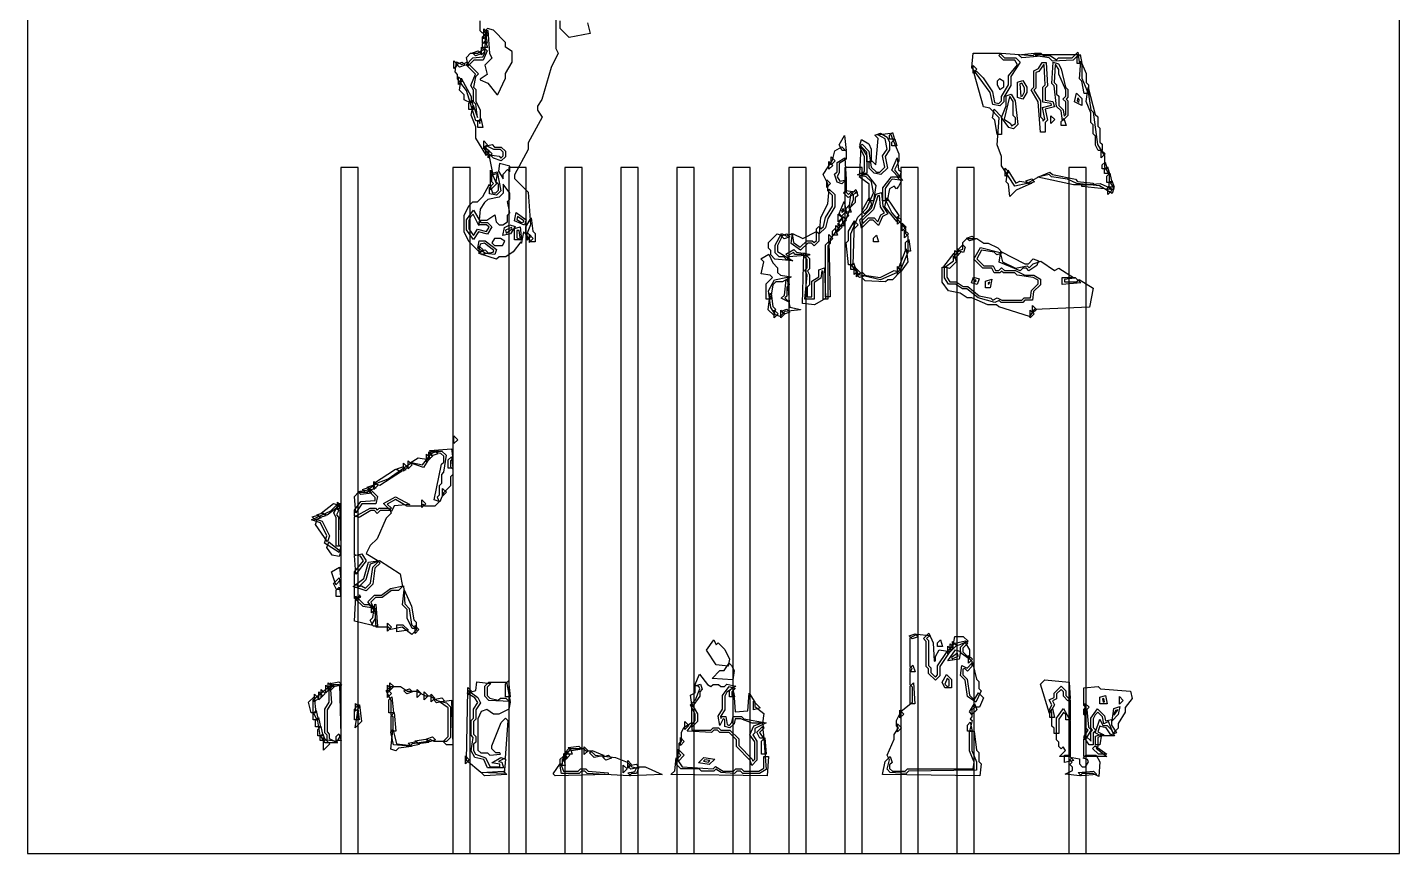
# Model space of a CAD drawing. Header units: millimetres. Extents: x 0 to 283, y 0 to 283.
# Drawn here: x 0 to 282.8, y 0 to 170.3 of the extents above; entities that cross this region are included whole.
import ezdxf

# ---------------------------------------------------------------- set-up
doc = ezdxf.new("R2010")
doc.units = ezdxf.units.MM
for name, color, linetype in [('CUT_OUTLINE', 5, 'Continuous'), ('CUT_SLOT', 1, 'Continuous'), ('ENG_D', 3, 'Continuous'), ('ENG_K', 2, 'Continuous'), ('ENG_L', 4, 'Continuous')]:
    doc.layers.add(name, color=color, linetype=linetype)

msp = doc.modelspace()

# ---------------------------------------------------------------- linework, layer by layer
at = {"layer": 'CUT_OUTLINE'}
msp.add_lwpolyline([(0, 0), (282.84, 0), (282.84, 282.84), (0, 282.84), (0, 0)], close=True, dxfattribs=at)
at = {"layer": 'CUT_SLOT'}
for points in [[(64.58, 0), (68.15, 0), (68.15, 141.42), (64.58, 141.42), (64.58, 0)], [(87.68, 0), (91.24, 0), (91.24, 141.42), (87.68, 141.42), (87.68, 0)], [(99.22, 0), (102.79, 0), (102.79, 141.42), (99.22, 141.42), (99.22, 0)], [(110.77, 0), (114.34, 0), (114.34, 141.42), (110.77, 141.42), (110.77, 0)], [(122.32, 0), (125.88, 0), (125.88, 141.42), (122.32, 141.42), (122.32, 0)], [(133.87, 0), (137.43, 0), (137.43, 141.42), (133.87, 141.42), (133.87, 0)], [(145.41, 0), (148.98, 0), (148.98, 141.42), (145.41, 141.42), (145.41, 0)], [(156.96, 0), (160.52, 0), (160.52, 141.42), (156.96, 141.42), (156.96, 0)], [(168.51, 0), (172.07, 0), (172.07, 141.42), (168.51, 141.42), (168.51, 0)], [(180.05, 0), (183.62, 0), (183.62, 141.42), (180.05, 141.42), (180.05, 0)], [(191.6, 0), (195.16, 0), (195.16, 141.42), (191.6, 141.42), (191.6, 0)], [(214.69, 0), (218.26, 0), (218.26, 141.42), (214.69, 141.42), (214.69, 0)]]:
    msp.add_lwpolyline(points, close=True, dxfattribs=at)
at = {"layer": 'ENG_D'}
for points in [[(93.81, 166.97), (94.38, 167.55), (94.84, 166.17), (93.81, 166.17), (93.81, 166.97)], [(94.85, 168.76), (94.05, 167.96), (94.05, 169.57), (94.85, 168.76)], [(92.8, 164.99), (94.31, 166), (94.8, 165.52), (93.96, 163.58), (92.02, 163.58), (90.84, 162.39), (90.49, 164.13), (91.35, 164.99), (92.8, 164.99)], [(200.82, 143.73), (199.87, 146.1), (200.34, 151.7), (198.35, 153.7), (197.1, 153.95), (195.13, 160.82), (195.63, 161.32), (196.99, 159.96), (198.92, 157.07), (199.37, 154.82), (200.27, 154.64), (200.82, 155.19), (200.82, 156.1), (202.23, 158.46), (202.23, 160.36), (204.07, 162.65), (203.51, 163.58), (201.19, 163.58), (200.25, 164.52), (200.73, 165), (207.33, 164.53), (207.79, 164.99), (208.93, 164.99), (209.4, 164.52), (210.79, 164.52), (212.1, 163.64), (212.51, 164.05), (215.33, 164.05), (216.54, 165.26), (216.83, 163.22), (217.32, 162.73), (217.32, 159.85), (218.72, 156.57), (219.19, 153.32), (219.66, 152.85), (220.61, 146.22), (222.03, 143.84), (222.03, 141.49), (222.97, 140.08), (222.97, 138.66), (223.94, 137.21), (223.58, 136.12), (221.01, 137.66), (216.31, 138.13), (214.42, 139.07), (211.08, 139.55), (210.64, 139.99), (208.45, 139.55), (206.09, 138.13), (203.54, 137.62), (200.82, 141.82), (200.82, 143.73)], [(93.34, 151.09), (92.46, 151.09), (90.53, 157.34), (88.62, 159.72), (88.62, 160.65), (88.14, 161.14), (88.44, 163.23), (89.57, 162.66), (90.56, 163.16), (92.96, 160.75), (92.38, 160.16), (91.94, 158), (92.4, 157.55), (92.4, 155.15), (93.34, 153.26), (93.34, 151.09)], [(194.93, 162.5), (195.73, 161.69), (194.93, 160.89), (194.93, 162.5)], [(209.34, 150.98), (209.75, 151.4), (209.26, 153.85), (211.12, 154.32), (211.01, 154.64), (209.3, 154.89), (209.3, 158.02), (209.77, 158.48), (209.55, 162.63), (209.43, 162.63), (208.51, 161.26), (207.89, 161.05), (207.89, 157.82), (207.48, 157.41), (208.83, 155.16), (208.83, 151.89), (209.29, 151.43), (209.34, 150.98)], [(212.6, 160.7), (212.6, 161.63), (212, 162.63), (211.88, 162.63), (211.67, 158.96), (212.13, 158.49), (212.13, 156.6), (212.6, 156.13), (212.6, 154.25), (213.53, 153.32), (213.71, 152.06), (214.02, 152.36), (214.02, 154.99), (213.45, 155.56), (214.02, 156.13), (214.02, 157.4), (212.6, 160.7)], [(204.96, 158.82), (204.6, 158.7), (204.8, 156.12), (205.13, 156.23), (205.53, 157.03), (205.53, 157.86), (204.96, 158.82)], [(201.32, 151.43), (202.67, 150.53), (202.83, 150.02), (203.65, 150.51), (203.65, 151.69), (203.18, 152.17), (203.18, 155.03), (202.57, 156.03), (202.42, 156.03), (201.32, 151.43)], [(216.83, 155.49), (216.52, 155.79), (216.39, 155.17), (216.7, 154.86), (216.83, 155.49)], [(93.86, 149.67), (92.87, 149.67), (92.87, 150.95), (93.48, 151.56), (93.86, 149.67)], [(172.89, 139.55), (171.11, 139.91), (172.53, 140.62), (172.53, 143.72), (171.54, 145.71), (172.06, 146.23), (173.46, 144.83), (173.93, 141.53), (174.99, 140.48), (175.74, 140.48), (176.76, 141.5), (176.29, 143.83), (177.23, 145.24), (176.8, 147.39), (175.29, 148.15), (177.87, 148.52), (179.61, 144.3), (179.61, 142.78), (178.7, 140.97), (180.37, 138.75), (178.27, 139.05), (177.67, 138.44), (176.78, 137.11), (176.78, 134.88), (178.15, 132.12), (181.02, 128.78), (181.02, 127.85), (181.49, 127.38), (181.49, 123.93), (180.04, 120.54), (179.27, 119.77), (175.86, 118.31), (171.46, 119.29), (169.71, 121.54), (169.71, 127.8), (171.16, 131.19), (173.04, 133.07), (174.41, 136.26), (173.97, 138.48), (172.89, 139.55)], [(94.85, 146.14), (94.05, 145.33), (94.05, 146.94), (94.85, 146.14)], [(94.28, 145.86), (95.77, 146.16), (96.26, 145.66), (97.68, 145.66), (98.52, 144.82), (98.52, 143.68), (97.64, 142.8), (96.04, 143.34), (94.28, 145.09), (94.28, 145.86)], [(155.94, 123.04), (154.99, 123.04), (154.15, 123.88), (154.15, 125.45), (155.47, 127.83), (156.51, 127.31), (157.64, 127.87), (157.9, 126), (159.31, 124.99), (160.65, 126.34), (161.79, 126.34), (162.16, 125.96), (162.63, 126.43), (162.63, 128.79), (163.11, 129.26), (163.58, 128.79), (164.07, 129.29), (164.54, 131.14), (165.93, 133.47), (165.93, 135.67), (164.99, 136.61), (164.99, 138.07), (164.01, 140.02), (165.95, 142.93), (166.44, 144.87), (167.86, 145.73), (168.76, 144.82), (168.76, 143.18), (167.35, 142.24), (167.35, 140.42), (166.91, 139.55), (167.47, 138.62), (168.76, 138.88), (168.76, 136.33), (169.23, 135.86), (169.71, 136.33), (170.18, 135.86), (170.18, 134.78), (168.74, 130.93), (165.46, 126.73), (165.46, 125.77), (164.99, 125.3), (164.99, 114.32), (164.05, 114.32), (164.05, 120.04), (163.77, 120.13), (163.56, 118.66), (162.16, 117.72), (162.16, 114.32), (160.25, 114.32), (160.74, 119.22), (160.23, 120.25), (160.75, 120.78), (160.75, 122.47), (159.71, 123.51), (158.29, 123.51), (157.88, 123.92), (156.94, 123.35), (156.61, 122.36), (155.94, 123.04)], [(95.22, 136.04), (95.22, 137.28), (96.07, 138.12), (95.7, 138.5), (95.7, 140.18), (96.82, 140.55), (97.6, 136.63), (96.72, 135.74), (95.22, 136.04)], [(168.27, 132.54), (168.18, 133), (167.84, 132.44), (167.92, 132.19), (168.27, 132.54)], [(175.84, 133.33), (175.63, 135.68), (175.31, 135.58), (174.39, 132.81), (172.08, 130.5), (172.21, 129.88), (173.38, 131.05), (174.52, 131.05), (175.28, 130.28), (175.89, 131.69), (176.67, 132.08), (175.84, 133.33)], [(90.51, 130.65), (91.94, 132.66), (93.47, 130.11), (94.85, 130.11), (95.76, 129.2), (94.86, 127.72), (92.97, 128.19), (91.93, 126.63), (90.51, 128.62), (90.51, 130.65)], [(102.44, 129.55), (100.38, 130.44), (100.72, 132.16), (102.81, 130.67), (102.44, 129.55)], [(102.77, 129.23), (103.87, 131.06), (104.17, 128.33), (104.65, 127.85), (104.65, 126.1), (103.82, 126.1), (102.77, 127.68), (102.77, 129.23)], [(99.45, 129.66), (100.53, 129.3), (99.61, 127.78), (97.99, 127.45), (98.32, 129.09), (99.45, 129.66)], [(101.85, 126.57), (100.41, 126.57), (100.41, 128.86), (101.55, 129.24), (101.85, 126.57)], [(93.14, 126.34), (94.36, 126.34), (96.68, 124.53), (96.33, 123.48), (94.43, 123.75), (92.84, 124.81), (93.14, 126.34)], [(192.21, 124.42), (192.8, 124.62), (192.8, 125.96), (193.65, 126.81), (195.7, 126.81), (197.12, 125.87), (198.05, 125.87), (200.02, 124.88), (201.02, 123.88), (199.81, 123.47), (199.29, 124), (196.7, 124.43), (195.69, 122.61), (197.14, 121.15), (199.08, 121.15), (199.55, 120.21), (200.25, 120.21), (200.82, 120.78), (201.39, 120.21), (203.7, 120.21), (205.59, 119.27), (207.48, 119.27), (208.83, 118.46), (208.83, 117.28), (207.4, 115.85), (207.15, 114.08), (205.63, 114.08), (205.16, 113.61), (200.72, 113.61), (200.3, 114.03), (199.43, 113.59), (195.99, 114.57), (193.66, 116.44), (192.73, 116.44), (191.32, 117.38), (189.84, 117.38), (189.03, 118.73), (189.03, 120.8), (190.92, 122.21), (190.92, 123.13), (192.21, 124.42)], [(205.59, 121.62), (206.38, 121.62), (207.35, 122.6), (208.42, 122.24), (208.09, 121.24), (206.45, 120.14), (205.91, 120.68), (205.16, 120.68), (204.65, 120.17), (200.32, 121.95), (200.63, 124.1), (205.59, 121.62)], [(157, 117.3), (156.51, 116.81), (156.51, 114.93), (156.13, 114.55), (156.96, 113.72), (157.18, 112.63), (159.34, 112.2), (159.33, 112.09), (156.14, 111.73), (155.16, 110.75), (154.23, 111.05), (153.22, 112.58), (152.73, 116.01), (154, 118.3), (156.69, 118.84), (157, 117.3)], [(216, 118.79), (217.14, 117.66), (213.31, 117.36), (213.31, 118.79), (216, 118.79)], [(195.48, 118.26), (195.22, 118.17), (195.31, 117.91), (195.57, 118), (195.48, 118.26)], [(198.03, 117.69), (198.1, 117.32), (198.4, 117.81), (198.4, 117.82), (198.03, 117.69)], [(206.71, 110.45), (206.71, 112.06), (207.52, 111.25), (206.71, 110.45)], [(207.99, 112.19), (207.18, 111.39), (207.18, 113), (207.99, 112.19)], [(72.12, 70.14), (71.56, 70.71), (70.78, 70.71), (68.38, 69.27), (67.41, 69.6), (67.41, 70.79), (68.7, 72.59), (71.65, 72.81), (71.65, 73.44), (70.11, 74.98), (72.01, 76.34), (74.37, 77.28), (79.14, 80.63), (81.46, 80.16), (83.29, 82.45), (84.33, 82.97), (85.42, 82.97), (86.28, 82.11), (85.78, 78.61), (85.32, 78.16), (85.32, 76.27), (84.85, 75.8), (84.85, 73.91), (84.43, 73.49), (84.9, 72.55), (84.01, 71.65), (81.93, 71.65), (81.55, 72.03), (81.18, 71.65), (78.19, 71.65), (75.89, 73.03), (74.16, 72.07), (75.05, 71.18), (74.58, 70.71), (72.69, 70.71), (72.12, 70.14)], [(86.74, 79.43), (86.74, 81.18), (87.38, 81.82), (87.72, 79.43), (86.74, 79.43)], [(70.97, 74.32), (68.74, 74), (68.09, 74.65), (70.32, 74.97), (70.97, 74.32)], [(86.36, 74.48), (85.56, 73.68), (85.56, 75.29), (86.36, 74.48)], [(62.56, 70.67), (63.74, 71.85), (64.13, 70.69), (63.69, 69.81), (64.11, 69.39), (64.11, 63.74), (64.62, 63.23), (64.24, 62.1), (61.24, 64.01), (61.74, 65.51), (60.41, 68.16), (58.53, 68.79), (62.56, 70.67)], [(63.88, 72.46), (64.68, 71.65), (63.88, 70.85), (63.88, 72.46)], [(70.29, 60.08), (72.21, 60.35), (72.69, 59.87), (71.64, 58.81), (71.17, 55.51), (69.83, 54.18), (67.15, 55.07), (69.33, 56.71), (70.29, 60.08)], [(68.94, 61.78), (69.82, 60.32), (67.69, 57.59), (67.4, 61.47), (68.94, 61.78)], [(64.62, 54.45), (63.73, 54.45), (63.12, 55.67), (64.28, 56.83), (64.62, 54.45)], [(70.16, 51.88), (71.56, 53.27), (72.99, 53.27), (74.85, 54.67), (77.53, 55.2), (77.78, 51.49), (78.71, 50.55), (79.18, 47.25), (80.24, 46.2), (79.22, 45.18), (77.25, 46.65), (74.88, 46.18), (74.38, 46.67), (71.91, 46.67), (71.66, 49.88), (70.16, 51.88)], [(67.4, 47.9), (67.67, 53.1), (69.39, 51.38), (70.34, 51.38), (71.65, 50.07), (71.65, 48.49), (70.82, 47.11), (67.4, 47.9)], [(194.69, 29.6), (194.69, 28.19), (194.32, 27.81), (194.72, 27.41), (194.24, 25.53), (194.69, 25.08), (194.69, 21.26), (195.63, 18.9), (195.63, 17.21), (181.59, 16.97), (181.11, 16.49), (177.85, 16.74), (177.22, 17.37), (177.71, 19.3), (177.22, 20.26), (178.66, 23.62), (178.66, 24.58), (179.54, 25.9), (179.13, 26.3), (179.13, 27.4), (180.12, 29.38), (182.43, 31.23), (182.43, 34.31), (181.96, 34.79), (181.96, 37.3), (182.38, 38.14), (181.96, 38.56), (181.96, 44.45), (183.32, 45.26), (186.01, 44.96), (185.36, 44.31), (185.73, 43.94), (185.73, 38.75), (186.2, 38.28), (186.2, 37.34), (187.15, 36.4), (187.62, 36.87), (187.62, 38.73), (189.56, 41.63), (191.27, 43.35), (193.35, 43.87), (193.84, 43.37), (192.8, 42.33), (192.8, 41.58), (194.69, 39.7), (194.69, 38.56), (193.75, 37.61), (193.21, 38.15), (192.8, 38.01), (192.8, 36.87), (193.73, 35.94), (194.21, 32.64), (195.12, 31.72), (196.07, 33.13), (197.09, 32.11), (196.26, 30.17), (195.26, 30.17), (194.69, 29.6)], [(191.83, 40.68), (191.7, 41.32), (190.49, 40.45), (190.59, 40.15), (191.83, 40.68)], [(63.93, 22.86), (61.39, 22.86), (60.35, 24.42), (59.88, 27.27), (58.93, 29.17), (58.93, 31.69), (62.43, 34.65), (62.7, 31.05), (61.75, 29.63), (61.75, 25.08), (62.23, 24.61), (62.23, 23.72), (63.93, 22.86)], [(64.82, 34.74), (63.09, 34.39), (62.45, 35.03), (64.19, 35.38), (64.82, 34.74)], [(62.46, 35.22), (63.27, 34.41), (62.46, 33.61), (62.46, 35.22)], [(86.36, 23.1), (83.85, 23.1), (83.01, 23.52), (82.61, 23.11), (79.31, 22.64), (78.81, 22.15), (75.46, 22.41), (74.93, 25.06), (75.42, 25.55), (75.42, 28.19), (74.95, 28.66), (74.95, 31.53), (73.96, 33.52), (74.86, 34.41), (76.91, 34.41), (78.32, 33.47), (80.19, 33.47), (82.08, 32.53), (83.04, 32.53), (84.48, 31.57), (86.39, 31.09), (87.21, 30.27), (87.21, 23.94), (86.36, 23.1)], [(94.28, 32.43), (94.28, 34.51), (95.13, 35.36), (98.72, 35.36), (99.52, 31.33), (95.12, 31.59), (94.28, 32.43)], [(138.74, 34.95), (139.1, 33.88), (138.59, 33.37), (138.59, 32.45), (137.03, 30.26), (136.69, 32.66), (137.65, 33.14), (137.65, 34.58), (138.74, 34.95)], [(145.86, 34.04), (145.19, 33.37), (145.19, 32.62), (145.66, 32.16), (145.88, 29.24), (148.51, 29.45), (148.79, 33.05), (149.91, 31.18), (149.91, 30.29), (151.81, 28.86), (151.53, 26.87), (149.39, 26.87), (147.03, 27.81), (145.86, 27.81), (145.65, 26.75), (144.78, 25.89), (143.78, 26.23), (143.78, 27.64), (143.43, 27.76), (142.74, 26.39), (142.35, 28.33), (143.31, 29.77), (143.31, 32.6), (144.63, 34.46), (145.86, 34.04)], [(189.58, 36.12), (189.08, 34.94), (189.57, 34.45), (189.98, 34.58), (189.98, 35.73), (189.58, 36.12)], [(211.66, 25.83), (211.19, 26.3), (211.19, 29.13), (210.67, 29.65), (211.16, 30.64), (210.64, 31.69), (211.66, 32.2), (211.66, 33.1), (213.07, 34.51), (214.02, 33.57), (214.02, 32.62), (214.96, 31.68), (214.96, 27.58), (214.02, 27.58), (214.02, 28.66), (213.58, 29.1), (212.6, 27.74), (212.6, 24.75), (211.66, 24.75), (211.66, 25.83)], [(91.92, 27.24), (91.92, 24.61), (92.4, 24.14), (92.4, 23), (91.92, 22.53), (91.92, 21.27), (92.33, 20.46), (94.45, 19.76), (95.37, 17.91), (97.35, 17.91), (97.35, 18.43), (95.76, 18.74), (97.55, 19.82), (98.54, 19.49), (98.27, 16.49), (93.48, 16.74), (90.51, 19.22), (90.75, 33.69), (92.82, 32.21), (93.37, 31.1), (92.4, 29.63), (92.4, 27.72), (91.92, 27.24)], [(222.21, 32.6), (222.55, 30.88), (221.09, 30.88), (221.09, 32.23), (222.21, 32.6)], [(225.1, 32.39), (225.9, 31.58), (225.1, 30.78), (225.1, 32.39)], [(68.06, 30.45), (68.38, 27.58), (67.41, 27.58), (67.41, 29.8), (68.06, 30.45)], [(136.94, 26.07), (136.94, 30.79), (138.12, 28.82), (138.12, 27.24), (136.94, 26.07)], [(217.79, 20.03), (217.79, 23.67), (218.26, 24.14), (219.17, 23.23), (219.2, 23.14), (219.2, 25.08), (219.58, 25.46), (219.2, 25.83), (219.2, 27.89), (220.59, 29.83), (222.01, 28.4), (222.22, 27.38), (223.45, 27.63), (223.45, 26.47), (224.52, 24.86), (223.35, 24.47), (222.36, 25.95), (221.14, 26.19), (221.09, 26.36), (220.67, 25.1), (221.85, 24.51), (220.62, 23.9), (220.62, 22.06), (220.27, 21.71), (222.5, 20.03), (217.79, 20.03)], [(218.83, 30.17), (218.02, 29.37), (218.02, 30.97), (218.83, 30.17)], [(219.26, 25.49), (218.02, 23.43), (218.02, 29.69), (218.39, 29.71), (218.72, 26.03), (219.26, 25.49)], [(225.17, 30.29), (224.84, 28.64), (223.58, 27.38), (223.94, 29.88), (225.17, 30.29)], [(134.72, 17.44), (133.88, 18.29), (133.88, 19.43), (134.72, 20.27), (134.35, 20.64), (134.35, 22.73), (134.82, 23.2), (134.82, 25.04), (135.35, 26.09), (136.94, 27.05), (136.94, 25.46), (140.85, 25.46), (141.32, 25.93), (142.46, 25.93), (142.93, 25.46), (144.82, 25.46), (146.61, 23.67), (146.61, 22.25), (149.41, 19.45), (149.54, 19.06), (149.91, 19.43), (149.91, 23.03), (148.93, 24.49), (149.73, 26.35), (151.47, 26.93), (151.83, 25.86), (150.92, 24.95), (151.79, 23.65), (152.27, 17.31), (150.91, 16.5), (147.45, 16.5), (146.98, 16.97), (146.23, 16.97), (145.75, 16.49), (143, 16.74), (141.93, 17.38), (141.52, 16.97), (138.97, 16.97), (138.5, 17.44), (134.72, 17.44)], [(64.67, 23.33), (63.64, 23.33), (63.64, 24.14), (64.21, 24.71), (64.67, 23.33)], [(114.93, 16.97), (114.18, 16.97), (113.71, 16.5), (110.12, 16.5), (109.82, 17.99), (110.31, 18.48), (110.31, 19.41), (112.08, 21.68), (114.65, 21.68), (115.12, 21.21), (116.06, 21.21), (117.02, 20.26), (121.21, 19.79), (123.64, 18.82), (124.57, 17.89), (125.94, 17.62), (125.56, 16.5), (124.55, 16.5), (124.07, 16.02), (115.39, 16.5), (114.93, 16.97)], [(214.59, 20.27), (215.67, 19.18), (213.78, 18.8), (213.78, 20.27), (214.59, 20.27)], [(139.62, 19.31), (139.33, 19.02), (140.4, 18.87), (140.69, 19.16), (139.62, 19.31)], [(219.76, 16.98), (220.43, 16.31), (217.23, 16.02), (216.56, 16.69), (219.76, 16.98)]]:
    msp.add_lwpolyline(points, close=True, dxfattribs=at)
at = {"layer": 'ENG_K'}
for points in [[(93.81, 167.11), (93.81, 168.39), (94.43, 169.01), (94.8, 167.11), (93.81, 167.11)], [(93.54, 164.89), (92.33, 164.49), (91.72, 165.09), (92.93, 165.5), (93.54, 164.89)], [(93.57, 166.27), (94.38, 165.46), (93.57, 164.66), (93.57, 166.27)], [(204.97, 164.04), (204.3, 164.71), (207.51, 165), (208.18, 164.33), (204.97, 164.04)], [(216.71, 164.76), (215.54, 163.58), (211.33, 163.34), (210.61, 164.06), (207.88, 164.45), (207.9, 164.76), (216.71, 164.76)], [(88.42, 162.74), (89.63, 163.14), (90.24, 162.53), (89.03, 162.13), (88.42, 162.74)], [(209.81, 153.5), (210.27, 151.24), (209.78, 150.75), (209.78, 148.73), (208.85, 148.73), (208.37, 155.02), (206.89, 157.49), (207.42, 158.02), (207.42, 161.37), (208.43, 161.87), (209.17, 163.11), (210, 163.11), (210.25, 158.3), (209.78, 157.82), (209.78, 155.3), (211.37, 155.07), (211.73, 153.98), (209.81, 153.5)], [(214.49, 152.17), (213.38, 151.06), (213.09, 153.1), (212.14, 154.04), (211.67, 158.28), (211.18, 158.77), (211.44, 163.19), (212.53, 162.83), (213.06, 161.77), (213.99, 158.04), (214.49, 157.55), (214.49, 155.94), (214.12, 155.56), (214.49, 155.19), (214.49, 152.17)], [(203.64, 155.17), (204.13, 150.29), (203.24, 149.4), (202.32, 149.71), (200.79, 151.76), (201.76, 154.19), (201.76, 156.2), (202.81, 156.55), (203.64, 155.17)], [(216.23, 156.75), (217.32, 155.66), (217.32, 154.24), (215.87, 154.96), (216.23, 156.75)], [(199.91, 148.26), (199.42, 151.21), (198.91, 151.71), (199.26, 153.45), (200.82, 151.89), (200.82, 148.26), (199.91, 148.26)], [(210.95, 152.13), (211.76, 151.32), (210.95, 150.52), (210.95, 152.13)], [(213.07, 150.14), (213.07, 150.95), (213.65, 151.52), (214.11, 150.14), (213.07, 150.14)], [(168.79, 144.96), (167.91, 144.96), (167.32, 146.15), (168.45, 148.03), (168.79, 144.96)], [(178.29, 148.69), (178.75, 147.31), (177.72, 147.31), (177.72, 148.12), (178.29, 148.69)], [(179.23, 145.9), (178.19, 145.9), (178.19, 146.7), (178.77, 147.28), (179.23, 145.9)], [(171.87, 145.74), (173.01, 143.84), (173.01, 140.24), (171.58, 140.24), (171.87, 145.74)], [(179.71, 139.34), (178.15, 140.9), (179.25, 143.47), (179.59, 141.06), (180.11, 140.54), (179.71, 139.34)], [(165.56, 138.12), (164.76, 137.32), (164.76, 138.93), (165.56, 138.12)], [(201.53, 139.67), (201.53, 141.28), (202.33, 140.48), (201.53, 139.67)], [(202.24, 138.01), (201.75, 138.51), (202.09, 140.93), (203.74, 138.19), (204.55, 138.6), (207.07, 138.24), (203.78, 136.75), (202.52, 135.49), (202.24, 138.01)], [(206.41, 138.09), (205.8, 138.7), (207.01, 139.1), (207.62, 138.49), (206.41, 138.09)], [(208.29, 139.46), (210.77, 140.52), (211.31, 139.99), (216.02, 139.05), (216.48, 138.58), (219.68, 138.23), (219.66, 137.89), (215.64, 137.89), (208.29, 139.46)], [(166.41, 133.34), (164.98, 130.96), (164.5, 129.04), (163.28, 127.83), (163.58, 131.12), (165, 133.94), (165.27, 136.99), (166.41, 135.86), (166.41, 133.34)], [(168.68, 136.72), (171.1, 136.38), (169.2, 135.23), (168.19, 136.24), (168.68, 136.72)], [(171.57, 130.66), (173.98, 133.06), (174.94, 135.95), (176.04, 136.32), (176.3, 133.49), (177.36, 131.9), (176.25, 131.35), (175.44, 129.46), (174.32, 130.58), (173.57, 130.58), (171.92, 128.92), (171.57, 130.66)], [(223.89, 136.94), (223.86, 136.82), (217.32, 137.54), (217.32, 137.78), (221.13, 138.13), (223.89, 136.94)], [(222.74, 137.51), (223.54, 136.71), (222.74, 135.9), (222.74, 137.51)], [(168.78, 132.39), (167.82, 131.42), (167.3, 131.94), (168.37, 134.43), (168.78, 132.39)], [(167.92, 131.05), (167.11, 130.25), (167.11, 131.86), (167.92, 131.05)], [(156.57, 127.78), (157.18, 127.18), (155.97, 126.77), (155.36, 127.38), (156.57, 127.78)], [(194.75, 127.31), (195.36, 126.7), (194.16, 126.3), (193.55, 126.91), (194.75, 127.31)], [(156.89, 123.03), (156.36, 123.55), (157.96, 124.51), (158.5, 123.97), (161.22, 123.58), (161.22, 123.36), (156.89, 123.03)], [(191.63, 123.17), (191.63, 124.78), (192.43, 123.98), (191.63, 123.17)], [(193.31, 124.99), (192.95, 123.92), (191.66, 124.35), (192.8, 125.49), (193.31, 124.99)], [(160.8, 120.16), (161.22, 119.32), (161.22, 117.28), (160.75, 116.81), (160.75, 114.79), (161.69, 114.79), (161.69, 117.98), (163.11, 118.92), (163.11, 120.38), (164.27, 120.77), (164.53, 114.42), (162.21, 113.13), (159.8, 113.4), (160.06, 123.83), (161.22, 122.66), (161.22, 120.58), (160.8, 120.16)], [(191.41, 122.02), (190.04, 120.65), (188.88, 121.03), (191.05, 123.82), (191.41, 122.02)], [(191.15, 124.31), (191.96, 123.51), (191.15, 122.7), (191.15, 124.31)], [(195.78, 117.32), (194.63, 117.7), (195.01, 118.86), (196.17, 118.47), (195.78, 117.32)], [(197.52, 116.67), (197.52, 118.02), (198.77, 118.44), (198.42, 116.67), (197.52, 116.67)], [(155.33, 110.45), (155.33, 112.06), (156.13, 111.25), (155.33, 110.45)], [(156.57, 112.23), (157.18, 111.62), (155.97, 111.22), (155.36, 111.83), (156.57, 112.23)], [(68.95, 72.12), (67.71, 70.26), (67.4, 73.63), (68.26, 74.48), (70.14, 74.48), (70.71, 75.05), (72.15, 73.62), (71.85, 72.12), (68.95, 72.12)], [(63.64, 69.24), (63.14, 70.25), (64.32, 72.23), (64.59, 63.4), (63.64, 63.4), (63.64, 69.24)], [(72.45, 60.28), (70.67, 59.68), (69.74, 56.45), (68.42, 55.12), (67.41, 55.46), (67.41, 58.07), (69.25, 60.36), (68.68, 61.31), (67.41, 61.56), (67.41, 69.44), (70.65, 71.18), (71.75, 71.18), (72.12, 70.81), (72.5, 71.18), (74.65, 71.18), (74.99, 70.18), (73.97, 69.16), (72.09, 64.92), (70.67, 63.5), (69.84, 61.84), (72.45, 60.28)], [(59.37, 67.84), (59.72, 68.89), (60.74, 68.55), (62.24, 65.54), (61.83, 64.3), (59.37, 67.84)], [(63.64, 54.31), (64.26, 54.93), (64.63, 53.03), (63.64, 53.03), (63.64, 54.31)], [(77.64, 54.38), (79.19, 50.98), (79.65, 48.2), (80.14, 47.71), (80.14, 46.43), (79.29, 46.43), (78.25, 48.5), (78.25, 50.34), (77.3, 51.3), (77.64, 54.38)], [(74.25, 45.86), (74.25, 47.47), (75.05, 46.67), (74.25, 45.86)], [(79.9, 45.39), (79.9, 47), (80.71, 46.2), (79.9, 45.39)], [(182.37, 44.28), (181.76, 44.89), (182.97, 45.29), (183.58, 44.68), (182.37, 44.28)], [(192.33, 41.36), (192.33, 42.52), (193.32, 43.51), (194.22, 42.02), (194.22, 40.1), (192.33, 41.36)], [(191.3, 42), (192.37, 41.64), (192.06, 40.1), (189.7, 39.76), (191.3, 42)], [(194.79, 40.07), (193.98, 39.26), (193.98, 40.87), (194.79, 40.07)], [(181.96, 38.28), (182.54, 38.86), (183, 37.48), (181.96, 37.48), (181.96, 38.28)], [(189.46, 36.91), (190.45, 35.92), (190.45, 34.18), (189.12, 34.18), (188.53, 35.37), (189.46, 36.91)], [(61.52, 34.75), (62.32, 33.94), (61.52, 33.14), (61.52, 34.75)], [(62.79, 34.41), (61.99, 33.61), (61.99, 35.22), (62.79, 34.41)], [(74.25, 33.14), (74.25, 34.75), (75.05, 33.94), (74.25, 33.14)], [(74.72, 35.22), (75.52, 34.41), (74.72, 33.61), (74.72, 35.22)], [(78.19, 32.96), (77.58, 33.57), (78.79, 33.98), (79.4, 33.37), (78.19, 32.96)], [(98.52, 32.29), (98.52, 34.98), (99.18, 35.64), (99.49, 32.29), (98.52, 32.29)], [(145.72, 32.29), (144.72, 32.29), (144.72, 33.57), (145.34, 34.18), (145.72, 32.29)], [(181.96, 30.88), (181.96, 34.51), (182.63, 35.18), (182.92, 30.88), (181.96, 30.88)], [(214.49, 31.49), (213.55, 32.43), (213.55, 33.37), (213.07, 33.84), (212.13, 32.9), (212.13, 31.91), (211.27, 31.48), (211.69, 30.63), (210.65, 28.89), (208.8, 34.95), (209.69, 35.84), (214.71, 35.33), (214.97, 31.97), (214.49, 31.49)], [(221.19, 33.93), (227.41, 33.46), (227.7, 32), (226.27, 30.09), (226.27, 29.16), (224.86, 26.8), (224.86, 25.83), (223.83, 24.8), (222.85, 27.25), (221.86, 26.76), (221.58, 28.17), (220.62, 29.13), (220.1, 28.62), (219.67, 27.76), (219.67, 26.02), (220.24, 25.46), (219.67, 24.89), (219.67, 22.39), (218.84, 22.39), (217.74, 24.04), (218.66, 25.43), (218.26, 25.83), (218.26, 28.19), (217.79, 28.66), (217.79, 29.8), (218.16, 30.17), (217.79, 30.54), (217.79, 34.16), (220.71, 34.42), (221.19, 33.93)], [(58.51, 28.99), (57.96, 31.18), (59.11, 32.34), (59.42, 28.99), (58.51, 28.99)], [(59.97, 32.06), (59.16, 31.25), (59.16, 32.86), (59.97, 32.06)], [(60.1, 31.72), (60.1, 33.33), (60.91, 32.53), (60.1, 31.72)], [(61.38, 33), (60.58, 32.19), (60.58, 33.8), (61.38, 33)], [(74.25, 33.8), (75.05, 33), (74.25, 32.19), (74.25, 33.8)], [(75.45, 28.99), (74.48, 28.99), (74.48, 31.68), (75.14, 32.34), (75.45, 28.99)], [(80.37, 32.19), (80.37, 33.8), (81.18, 33), (80.37, 32.19)], [(82.59, 32.53), (81.79, 31.72), (81.79, 33.33), (82.59, 32.53)], [(83.2, 32.86), (84.01, 32.06), (83.2, 31.25), (83.2, 32.86)], [(86.04, 31.44), (84.3, 31.09), (83.67, 31.73), (85.4, 32.08), (86.04, 31.44)], [(85.7, 23.1), (86.74, 24.14), (86.74, 30.04), (84.92, 31.26), (87.44, 31.62), (87.69, 22.39), (86.41, 22.39), (85.7, 23.1)], [(149.67, 31.45), (151.05, 30.07), (149.67, 29.61), (149.67, 31.45)], [(221.6, 31.9), (221.74, 31.18), (222, 31.27), (221.85, 31.98), (221.6, 31.9)], [(58.93, 27.58), (58.93, 28.85), (59.54, 29.47), (59.92, 27.58), (58.93, 27.58)], [(74.95, 28.38), (75.62, 29.05), (75.91, 25.22), (74.95, 25.22), (74.95, 28.38)], [(180.65, 28.76), (179.84, 27.95), (179.84, 29.56), (180.65, 28.76)], [(211.71, 28.05), (210.72, 28.05), (210.72, 29.32), (211.33, 29.94), (211.71, 28.05)], [(224.78, 29.66), (224.32, 29.51), (223.94, 28.74), (223.99, 28.56), (224.78, 29.66)], [(60.01, 28.06), (60.39, 26.16), (59.4, 26.16), (59.4, 27.44), (60.01, 28.06)], [(60.48, 26.17), (60.86, 24.28), (59.87, 24.28), (59.87, 25.55), (60.48, 26.17)], [(135.53, 25.59), (135.53, 27.2), (136.33, 26.4), (135.53, 25.59)], [(151.83, 23.81), (150.94, 23.81), (150.33, 25.03), (151.49, 26.19), (151.83, 23.81)], [(180.17, 25.93), (179.37, 25.12), (179.37, 26.73), (180.17, 25.93)], [(193.75, 25.22), (193.75, 26.5), (194.36, 27.11), (194.74, 25.22), (193.75, 25.22)], [(60.34, 23.33), (60.34, 24.14), (60.91, 24.71), (61.37, 23.33), (60.34, 23.33)], [(62.32, 22.63), (61.05, 21.35), (61.05, 23.9), (62.32, 22.63)], [(75.96, 21.18), (74.94, 21.52), (75.29, 25.45), (75.37, 25.46), (76.09, 22.61), (79.19, 22.26), (79.2, 22.09), (76.48, 21.7), (75.96, 21.18)], [(78.48, 22.77), (80.22, 23.12), (80.85, 22.48), (79.12, 22.14), (78.48, 22.77)], [(82.76, 22.93), (80.53, 22.61), (79.87, 23.27), (82.11, 23.58), (82.76, 22.93)], [(82.3, 23.67), (83.5, 24.08), (84.11, 23.47), (82.9, 23.06), (82.3, 23.67)], [(135.39, 23.1), (134.59, 22.29), (134.59, 23.9), (135.39, 23.1)], [(152.29, 20.51), (151.32, 20.51), (151.32, 23.2), (151.98, 23.86), (152.29, 20.51)], [(196.31, 16.03), (176.25, 16.27), (176.8, 18.97), (177.82, 20), (178.22, 18.79), (177.72, 18.29), (177.72, 17.54), (178.29, 16.97), (180.92, 16.97), (181.39, 17.44), (194.96, 17.44), (195.15, 18.83), (194.22, 21.17), (194.22, 25.22), (195.13, 25.22), (195.62, 21.32), (196.1, 20.84), (196.1, 18.95), (196.59, 18.47), (196.31, 16.03)], [(91.08, 19.33), (90.27, 18.52), (90.27, 20.13), (91.08, 19.33)], [(109.84, 18.15), (109.84, 19.43), (110.45, 20.04), (110.83, 18.15), (109.84, 18.15)], [(111.35, 19.8), (110.54, 18.99), (110.54, 20.6), (111.35, 19.8)], [(111.82, 20.27), (111.02, 19.47), (111.02, 21.08), (111.82, 20.27)], [(111.25, 20.51), (111.25, 21.31), (111.83, 21.89), (112.29, 20.51), (111.25, 20.51)], [(113.69, 22.17), (114.34, 21.52), (112.11, 21.2), (111.46, 21.85), (113.69, 22.17)], [(114.79, 22.02), (115.59, 21.21), (114.79, 20.41), (114.79, 22.02)], [(116.38, 21.26), (118.88, 20.19), (116.83, 19.78), (115.87, 20.74), (116.38, 21.26)], [(118.59, 19.9), (119.8, 20.3), (120.41, 19.7), (119.2, 19.29), (118.59, 19.9)], [(133.42, 17.08), (133.72, 19.76), (134.95, 17.9), (141.33, 17.45), (141.86, 17.98), (143.38, 16.97), (145.57, 16.97), (146.04, 17.44), (147.18, 17.44), (147.65, 16.97), (150.78, 16.97), (151.79, 17.58), (151.79, 20.03), (152.75, 20.03), (152.48, 16.03), (132.61, 16.27), (133.42, 17.08)], [(134.11, 18.99), (134.11, 21.55), (135.39, 20.27), (134.11, 18.99)], [(141.69, 19.49), (140.56, 18.37), (138.33, 18.69), (139.45, 19.81), (141.69, 19.49)], [(98.14, 16.98), (98.83, 16.29), (94.19, 16.02), (93.51, 16.7), (98.14, 16.98)], [(115.12, 17.44), (115.6, 16.96), (119.74, 16.64), (119.73, 16.29), (108.8, 16.03), (108.35, 16.47), (109.91, 18.66), (110.48, 16.97), (113.51, 16.97), (113.98, 17.44), (115.12, 17.44)], [(123.74, 19.19), (124.55, 18.38), (123.74, 17.58), (123.74, 19.19)], [(125.47, 18.4), (126.11, 17.77), (124.37, 17.42), (123.74, 18.06), (125.47, 18.4)], [(124.36, 16.02), (123.74, 16.64), (125.23, 16.94), (125.72, 17.91), (127.33, 17.91), (130.87, 16.31), (124.36, 16.02)]]:
    msp.add_lwpolyline(points, close=True, dxfattribs=at)
at = {"layer": 'ENG_L'}
for points in [[(108.89, 172.46), (108.89, 165.99), (109.39, 164.99), (107.94, 162.08), (106.05, 155.46), (105.12, 154.08), (105.12, 153.28), (106.11, 151.8), (103.24, 146.55), (103.24, 145.13), (100.41, 139.95), (100.41, 139.16), (103.23, 136.34), (103.71, 129.6), (102.85, 127.57), (102.29, 128.12), (102.28, 128.11), (101.94, 126.42), (101.95, 126.42), (101.93, 126.4), (101.83, 125.86), (101.75, 125.87), (101.72, 126.12), (100.1, 124.04), (98.59, 123.04), (97.21, 123.04), (96.7, 122.53), (93.49, 123.6), (95.99, 123.96), (96.13, 124.37), (94.22, 125.85), (93.3, 125.66), (93.01, 124.21), (91.02, 126.2), (90.04, 128.17), (90.04, 131.58), (91.02, 133.55), (91.83, 134.35), (92.77, 134.35), (93.86, 135.44), (95.28, 138), (95.87, 136.24), (96.54, 136.24), (97.11, 136.8), (97.11, 138.02), (96.62, 138.51), (96.87, 140.23), (95.99, 139.93), (95.16, 144.06), (97.22, 143.76), (97.58, 143.4), (98.05, 143.88), (98.05, 144.62), (97.48, 145.19), (96.11, 145.19), (94.52, 145.99), (94.52, 144.15), (92.4, 147.48), (92.4, 149.86), (91.44, 152.24), (91.85, 154.3), (92.8, 151.78), (92.8, 151.78), (92.41, 154.51), (91.92, 154.99), (91.92, 157.39), (91.43, 158.38), (92.35, 160.69), (90.41, 162.63), (91.82, 164.04), (93.89, 164.27), (94.28, 165.05), (94.59, 169.71), (94.91, 169.71), (95.22, 165.05), (95.75, 164), (94.31, 162.56), (94.79, 160.64), (93.34, 159.68), (93.34, 159.49), (94.9, 158.82), (96.75, 156.51), (96.96, 156.51), (98.52, 159.86), (98.52, 160.81), (99.94, 163.17), (99.94, 165.34), (98.52, 166.28), (98.52, 167.25), (96.04, 169.74), (94.82, 170.14), (93.81, 169.14), (93.34, 169.61), (93.34, 171.7)], [(115.46, 171.28), (116.02, 169.05), (111.64, 168.27), (109.84, 170.08), (109.84, 171.69)]]:
    msp.add_lwpolyline(points, dxfattribs=at)
for points in [[(94.05, 170.04), (94.85, 169.23), (94.05, 168.43), (94.05, 170.04)], [(201.29, 155.97), (201.29, 154.99), (200.42, 154.13), (198.97, 154.42), (198.48, 156.88), (194.68, 162.1), (194.95, 164.99), (200.44, 164.99), (201.39, 164.05), (203.74, 164.05), (204.66, 163.14), (202.7, 160.21), (202.7, 158.33), (201.29, 155.97)], [(217.37, 162.87), (216.37, 162.87), (216.37, 164.15), (216.99, 164.76), (217.37, 162.87)], [(87.92, 161.83), (87.92, 163.44), (88.72, 162.63), (87.92, 161.83)], [(217.83, 156.74), (217.34, 159.22), (216.84, 159.72), (217.17, 163.35), (218.26, 160.8), (218.26, 158.96), (218.73, 158.49), (218.73, 156.74), (217.83, 156.74)], [(89.66, 159.33), (88.86, 158.53), (88.86, 160.14), (89.66, 159.33)], [(89.08, 157.37), (89.43, 159.84), (91.45, 156.09), (91.45, 154.71), (90.04, 155.42), (90.04, 156.41), (89.08, 157.37)], [(199.88, 158.46), (200.43, 157.54), (201.29, 158.05), (201.29, 159.2), (200.38, 159.75), (199.88, 159.24), (199.88, 158.46)], [(204.12, 159.03), (205.17, 159.38), (206, 157.99), (206, 156.91), (205.17, 155.52), (204.12, 155.87), (204.12, 159.03)], [(221.09, 146.7), (221.56, 146.23), (221.56, 144.96), (220.71, 144.96), (220.15, 146.08), (220.15, 147.92), (219.67, 148.39), (219.67, 150.28), (219.2, 150.75), (219.2, 152.69), (218.25, 155.06), (218.66, 157.92), (218.67, 157.92), (220.12, 152.39), (220.62, 151.89), (220.62, 150), (221.09, 149.53), (221.09, 146.7)], [(90.98, 153.44), (90.98, 154.72), (91.6, 155.33), (91.98, 153.44), (90.98, 153.44)], [(93.09, 151), (93.27, 150.53), (93.32, 150.77), (93.09, 151)], [(173.42, 146.3), (173.95, 145.25), (173.95, 142.6), (173.01, 142.6), (173.01, 144.62), (171.56, 146.07), (171.93, 147.2), (173.42, 146.3)], [(177.72, 145.12), (176.79, 143.73), (177.27, 141.34), (175.91, 139.99), (174.54, 140.26), (173.48, 141.32), (173.48, 142.46), (173.95, 142.93), (174.89, 141.99), (174.9, 142), (175.35, 147.46), (174.69, 148.12), (175.86, 148.51), (177.19, 147.72), (177.72, 146.66), (177.72, 145.12)], [(94.52, 145.53), (95.32, 144.72), (94.52, 143.92), (94.52, 145.53)], [(94.99, 143.45), (94.99, 145.05), (95.79, 144.25), (94.99, 143.45)], [(222.13, 144.25), (221.32, 143.45), (221.32, 145.05), (222.13, 144.25)], [(97.13, 140.66), (98.05, 139.13), (98.05, 140.1), (98.99, 141.05), (99.47, 140.58), (99.47, 141.71), (97.31, 142.3), (97.13, 140.66)], [(165.23, 141.09), (165.23, 142.7), (166.03, 141.89), (165.23, 141.09)], [(166.5, 142.84), (165.7, 142.03), (165.7, 143.64), (166.5, 142.84)], [(168.5, 143.47), (168.77, 138.97), (167.88, 138.09), (166.93, 138.41), (166.37, 140.07), (166.88, 140.58), (166.88, 142.5), (168.5, 143.47)], [(221.56, 141.19), (221.56, 141.99), (222.13, 142.56), (222.59, 141.19), (221.56, 141.19)], [(222.03, 141.05), (222.61, 141.62), (223.07, 140.24), (222.03, 140.24), (222.03, 141.05)], [(95.46, 140.92), (96.68, 138.07), (95.46, 136.85), (95.46, 140.92)], [(173.48, 138), (171.47, 139.51), (171.97, 140.01), (173.12, 140.01), (174.9, 137.71), (174.38, 134.59), (173.48, 134.59), (173.48, 138)], [(176.31, 137.26), (178.08, 139.54), (179.23, 139.54), (180.13, 138.64), (179.56, 137.51), (179.13, 137.08), (178.63, 137.59), (177.69, 137.03), (177.21, 134.59), (176.31, 134.59), (176.31, 137.26)], [(223.5, 138.36), (222.5, 138.36), (222.5, 139.63), (223.12, 140.25), (223.5, 138.36)], [(222.97, 138.22), (223.55, 138.79), (224.01, 137.41), (222.97, 137.41), (222.97, 138.22)], [(98.05, 138.04), (98.05, 136.14), (97.23, 135.31), (94.87, 134.84), (94.23, 134.2), (93.33, 132.86), (93.12, 130.58), (94.68, 130.58), (96.33, 131.68), (96.62, 130.22), (97.21, 129.64), (97.99, 129.64), (98.99, 130.24), (98.99, 131.62), (99.45, 132.07), (98.97, 134.43), (99.47, 134.92), (99.47, 136.16), (98.05, 138.04)], [(170.65, 135.2), (170.65, 134.25), (169.4, 133), (169.72, 135.87), (170.75, 136.91), (171.15, 135.7), (170.65, 135.2)], [(169.8, 132.23), (168.76, 132.23), (168.76, 133.03), (169.34, 133.61), (169.8, 132.23)], [(172.53, 131.9), (172.01, 132.42), (173.53, 135.17), (173.97, 133.86), (173.43, 132.8), (172.53, 131.9)], [(177.13, 135.18), (179.63, 131.56), (179.22, 130.33), (176.76, 133.34), (177.13, 135.18)], [(93.1, 130.33), (93.03, 129.5), (91.86, 131.83), (91.41, 131.38), (90.98, 130.52), (90.98, 128.77), (91.92, 127.46), (92.76, 128.73), (94.64, 128.26), (95.16, 129.13), (94.65, 129.64), (93.1, 129.64), (93.1, 130.33)], [(101.85, 130.13), (102.29, 130.28), (102.29, 130.46), (101.04, 131.35), (100.91, 130.7), (101.85, 130.13)], [(167.92, 130.78), (168.38, 129.4), (167.35, 129.4), (167.35, 130.21), (167.92, 130.78)], [(168.06, 131.38), (168.86, 130.58), (168.06, 129.77), (168.06, 131.38)], [(168.53, 132.33), (169.33, 131.52), (168.53, 130.72), (168.53, 132.33)], [(169.26, 121.39), (168.75, 125.95), (169.23, 126.43), (169.23, 128.29), (170.44, 130.3), (170.17, 121.39), (169.26, 121.39)], [(170.41, 128.83), (170.41, 130.44), (171.22, 129.64), (170.41, 128.83)], [(179.37, 129.77), (179.37, 131.38), (180.17, 130.58), (179.37, 129.77)], [(98.68, 127.92), (99.89, 128.78), (99.8, 129.08), (98.56, 128.55), (98.68, 127.92)], [(101.65, 126.57), (101.38, 128.46), (100.88, 128.46), (100.88, 126.95), (101.65, 126.57)], [(103.81, 127.28), (103, 126.47), (103, 128.08), (103.81, 127.28)], [(103.47, 127.61), (104.28, 126.81), (103.47, 126), (103.47, 127.61)], [(157.75, 122.24), (154.04, 122.57), (153.21, 123.41), (153.21, 124.35), (152.74, 124.82), (152.74, 125.96), (154.56, 127.78), (155.66, 127.42), (154.62, 125.34), (154.62, 124.11), (157.75, 122.24)], [(163.11, 127.85), (163.11, 126.24), (162.16, 125.3), (161.59, 125.87), (160.85, 125.87), (159.36, 124.38), (157.43, 125.76), (157.73, 127.87), (159.81, 126.84), (162.68, 128.27), (163.11, 127.85)], [(165.23, 126), (165.23, 127.61), (166.03, 126.81), (165.23, 126)], [(166.97, 127.51), (165.93, 127.51), (165.93, 128.32), (166.51, 128.89), (166.97, 127.51)], [(166.64, 129.5), (167.45, 128.69), (166.64, 127.89), (166.64, 129.5)], [(167.11, 128.36), (167.11, 129.97), (167.92, 129.16), (167.11, 128.36)], [(174.42, 126.1), (174.42, 126.91), (174.99, 127.48), (175.45, 126.1), (174.42, 126.1)], [(181.12, 129.16), (180.31, 128.36), (180.31, 129.97), (181.12, 129.16)], [(181.59, 127.75), (180.78, 126.95), (180.78, 128.56), (181.59, 127.75)], [(93.1, 123.65), (93.1, 125.26), (93.91, 124.45), (93.1, 123.65)], [(94.34, 124.48), (94.95, 123.88), (93.75, 123.47), (93.14, 124.08), (94.34, 124.48)], [(95.76, 125.9), (96.26, 125.39), (97.92, 125.39), (98.44, 126.26), (97.52, 126.81), (96.3, 126.81), (95.76, 125.9)], [(164.52, 114.79), (164.52, 125.49), (165.21, 126.19), (165.47, 114.79), (164.52, 114.79)], [(181.12, 124.67), (181.5, 122.03), (180.11, 120.08), (179.57, 120.62), (181.12, 124.67)], [(182, 124.22), (181.02, 124.22), (181.02, 125.96), (181.66, 126.6), (182, 124.22)], [(206.74, 114.55), (206.96, 116.08), (208.36, 117.48), (208.36, 118.19), (207.34, 118.8), (204.01, 119.28), (203.55, 119.74), (201.19, 119.74), (200.82, 120.11), (200.44, 119.74), (199.26, 119.74), (198.79, 120.68), (196.95, 120.68), (195.1, 122.52), (196.46, 124.96), (200.54, 123.94), (201.02, 122.02), (203.68, 120.69), (206.08, 121.17), (206.48, 120.78), (207.29, 121.59), (208.87, 122.12), (211.68, 120.24), (212.62, 120.71), (215.86, 118.65), (213.78, 118.35), (213.78, 117.85), (216.28, 117.85), (216.81, 118.39), (219.7, 116.55), (218.93, 112.67), (207.55, 112.2), (206.57, 110.74), (200.22, 112.69), (199.78, 113.14), (197.94, 113.14), (194.64, 114.55), (193.68, 114.55), (192.24, 115.51), (189.84, 115.99), (188.56, 117.78), (188.56, 120.92), (189.5, 120.92), (189.5, 118.86), (190.11, 117.85), (191.46, 117.85), (192.88, 116.91), (193.83, 116.91), (196.21, 115.01), (198.58, 114.53), (198.98, 114.13), (199.88, 114.58), (200.87, 114.08), (204.96, 114.08), (205.43, 114.55), (206.74, 114.55)], [(154.62, 119.83), (155.2, 119.25), (157.43, 118.93), (155.63, 117.85), (154.25, 117.85), (153.66, 117.27), (153.17, 114.32), (152.26, 114.32), (152.26, 117.48), (153.58, 118.79), (153.1, 119.28), (151.28, 119.54), (151.77, 122.02), (151.18, 122.61), (152.85, 123.61), (153.64, 121.76), (154.62, 120.78), (154.62, 119.83)], [(170.28, 121.82), (170.74, 120.44), (169.71, 120.44), (169.71, 121.25), (170.28, 121.82)], [(171.22, 120.21), (170.41, 119.4), (170.41, 121.01), (171.22, 120.21)], [(170.88, 118.93), (170.88, 120.54), (171.69, 119.74), (170.88, 118.93)], [(172.73, 119.16), (171.53, 118.76), (170.92, 119.37), (172.13, 119.77), (172.73, 119.16)], [(171.97, 118.79), (172.45, 119.28), (175.79, 118.8), (178.64, 120.23), (179.81, 119.84), (178.29, 118.32), (177.35, 118.32), (176.87, 117.85), (172.67, 118.09), (171.97, 118.79)], [(179.37, 121.01), (180.17, 120.21), (179.37, 119.4), (179.37, 121.01)], [(156.4, 118.32), (156.65, 118.32), (157.01, 113.68), (155.4, 114.49), (156.05, 115.13), (156.4, 118.32)], [(153.1, 115.49), (153.28, 115.5), (153.66, 112.78), (154.18, 112.26), (153.78, 111.05), (152.72, 112.11), (153.1, 115.49)], [(153.91, 112.06), (154.72, 111.25), (153.91, 110.45), (153.91, 112.06)], [(87.92, 86.13), (88.72, 85.32), (87.92, 84.52), (87.92, 86.13)], [(82.26, 82.36), (83.06, 81.55), (82.26, 80.75), (82.26, 82.36)], [(82.73, 81.22), (82.73, 82.83), (83.54, 82.02), (82.73, 81.22)], [(83.97, 83), (84.58, 82.39), (83.37, 81.99), (82.77, 82.6), (83.97, 83)], [(83.87, 72.91), (85.34, 80.25), (85.8, 80.71), (85.8, 81.93), (85.21, 82.51), (82.96, 82.96), (82.97, 83.11), (87.41, 83.45), (87.7, 81.47), (87.21, 80.98), (87.21, 79.76), (87.68, 79.29), (87.68, 78.16), (87.21, 77.68), (87.21, 75.8), (85.76, 74.35), (84.98, 72.54), (83.87, 72.91)], [(71.35, 76.3), (75.86, 79.22), (77.14, 78.79), (72.63, 75.87), (71.35, 76.3)], [(76.78, 78.69), (76.17, 79.3), (77.37, 79.7), (77.98, 79.09), (76.78, 78.69)], [(77.55, 80.47), (78.35, 79.67), (77.55, 78.86), (77.55, 80.47)], [(78.49, 79.33), (78.49, 80.94), (79.29, 80.14), (78.49, 79.33)], [(78.87, 80.55), (80.56, 81.56), (82.64, 81.26), (81.66, 79.62), (78.87, 80.55)], [(71.42, 76.7), (72.22, 75.9), (71.42, 75.09), (71.42, 76.7)], [(69.7, 74.45), (69.1, 75.06), (70.3, 75.46), (70.91, 74.85), (69.7, 74.45)], [(71.85, 75.32), (70.65, 74.92), (70.04, 75.53), (71.25, 75.93), (71.85, 75.32)], [(75.9, 73.57), (78.8, 71.96), (75.58, 71.67), (75.02, 70.55), (73.39, 72.18), (75.9, 73.57)], [(61.8, 69.74), (60.55, 70.15), (63.12, 72.15), (64.37, 71.74), (61.8, 69.74)], [(82.12, 72.12), (81.32, 71.32), (81.32, 72.93), (82.12, 72.12)], [(58.72, 69.4), (59.93, 69.8), (60.54, 69.19), (59.33, 68.79), (58.72, 69.4)], [(59.67, 69.87), (60.87, 70.27), (61.48, 69.66), (60.28, 69.26), (59.67, 69.87)], [(64.62, 62.31), (64.27, 61.25), (62.79, 61.54), (61.73, 63.13), (62.11, 64.27), (64.62, 62.31)], [(68.06, 52.56), (67.41, 52.56), (67.41, 54.88), (68.86, 55.17), (69.72, 54.73), (70.72, 55.74), (71.2, 59.04), (72.56, 60.41), (76.81, 57.66), (77.33, 55.08), (76.47, 54.21), (75.03, 54.21), (73.15, 52.8), (71.75, 52.8), (70.76, 51.81), (71.36, 50.61), (69.19, 50.93), (67.72, 52.39), (68.06, 52.56)], [(64.59, 56.48), (63.54, 55.43), (62.65, 58.09), (64.3, 59.08), (64.59, 56.48)], [(68.34, 52.7), (68.73, 52.89), (68.47, 53.33), (68.34, 52.7)], [(71.2, 48.67), (71.58, 51.39), (71.8, 51.38), (72.14, 46.9), (71.27, 46.9), (70.66, 48.13), (71.2, 48.67)], [(70.95, 49.64), (70.95, 51.25), (71.75, 50.44), (70.95, 49.64)], [(76.13, 47.14), (77.41, 47.14), (78.52, 46.03), (76.13, 45.69), (76.13, 47.14)], [(187.15, 40.61), (187.97, 41.97), (190.14, 41.66), (188.09, 38.58), (188.09, 36.67), (187.15, 35.73), (185.73, 37.14), (185.73, 38.09), (185.26, 38.56), (185.26, 43.74), (184.69, 44.31), (185.81, 45.43), (186.67, 43.42), (186.89, 39.68), (187.15, 39.77), (187.15, 40.61)], [(144.73, 40.1), (144.44, 38.63), (141.99, 38.9), (139.96, 41.96), (141.46, 44.06), (141.96, 43.06), (142.36, 43.47), (143.74, 42.09), (144.73, 40.1)], [(188.65, 42.66), (187.62, 42.66), (187.62, 43.47), (188.19, 44.04), (188.65, 42.66)], [(190.55, 41.96), (189.74, 41.15), (189.74, 42.76), (190.55, 41.96)], [(190.21, 43.23), (191.02, 42.43), (190.21, 41.62), (190.21, 43.23)], [(191.49, 42.9), (190.68, 42.09), (190.68, 43.7), (191.49, 42.9)], [(193.92, 43.76), (191.87, 42.88), (190.88, 43.21), (191.2, 44.78), (192.9, 44.78), (193.92, 43.76)], [(147.18, 28.28), (147.66, 27.8), (152.3, 26.98), (149.91, 25.78), (149.91, 24.89), (149.5, 24.48), (150.38, 23.17), (150.38, 19.23), (149.33, 18.18), (148.99, 19.2), (146.14, 22.06), (146.14, 23.47), (144.62, 24.98), (142.74, 24.98), (142.27, 25.46), (141.52, 25.46), (141.04, 24.98), (136.02, 25.24), (137.65, 27.42), (137.65, 28.7), (136.66, 30.69), (137.68, 31.72), (138.58, 33.95), (138.41, 34.46), (137.57, 34.74), (138.54, 37), (140.16, 34.83), (140.9, 34.46), (141.32, 34.88), (142.46, 34.88), (142.93, 34.41), (143.68, 34.41), (144.17, 34.9), (146.03, 34.53), (144.2, 33.31), (143.78, 32.47), (143.78, 29.63), (142.85, 28.23), (142.93, 27.83), (143.16, 28.28), (143.98, 28.28), (144.23, 26.58), (144.66, 26.43), (145.21, 26.99), (145.47, 28.28), (147.18, 28.28)], [(145.4, 35.81), (141.12, 36.1), (142.74, 37.71), (143.65, 37.71), (144.68, 39.26), (145.15, 38.79), (145.67, 37.75), (145.4, 35.81)], [(196.1, 34.04), (196.63, 33.52), (195.49, 31.24), (193.76, 32.39), (193.29, 35.72), (192.32, 36.69), (192.62, 38.78), (193.7, 38.23), (194.82, 39.36), (195.61, 35.95), (196.1, 35.45), (196.1, 34.04)], [(64.34, 34.88), (64.58, 24.45), (63.76, 23.08), (61.75, 23.37), (61.75, 24.42), (61.28, 24.89), (61.28, 29.77), (62.23, 31.18), (62.23, 34.04), (63.07, 34.88), (64.34, 34.88)], [(99, 27.43), (98.51, 19.65), (97.12, 18.95), (97.76, 18.82), (98.14, 17.68), (94.83, 17.68), (94.11, 19.36), (92.24, 19.83), (91.44, 21.17), (91.91, 23.96), (91.45, 24.42), (91.45, 27.44), (91.92, 27.91), (91.92, 29.77), (92.82, 31.12), (92.22, 32.12), (90.66, 33.06), (92.42, 33.65), (92.67, 35.38), (95.5, 35.06), (94.75, 34.31), (94.75, 32.62), (95.34, 32.03), (97.04, 31.61), (97.48, 32.06), (98.62, 32.06), (99.49, 31.19), (99.2, 29.77), (97.16, 28.76), (96.1, 28.76), (94.72, 29.67), (93.51, 29.27), (92.87, 27.76), (92.87, 21.31), (93.44, 20.74), (94.85, 20.74), (95.31, 20.28), (97.5, 20.48), (97.41, 20.74), (96.54, 20.74), (95.7, 21.59), (95.7, 22.2), (97.62, 27), (98.52, 27.91), (99, 27.43)], [(90.75, 32.66), (90.75, 34.27), (91.55, 33.47), (90.75, 32.66)], [(68.31, 30.64), (68.46, 30.64), (68.84, 27.25), (67.53, 25.95), (68.31, 30.64)], [(68.45, 30.17), (67.65, 29.37), (67.65, 30.97), (68.45, 30.17)], [(194.16, 29.19), (195.22, 30.97), (195.67, 29.63), (194.69, 28.66), (194.16, 29.19)], [(212.6, 23), (212.13, 23.47), (212.13, 27.89), (213.57, 29.9), (214.96, 27.4), (214.96, 20.03), (212.74, 20.03), (213.96, 21.25), (213.5, 22.01), (213.07, 21.59), (212.6, 22.06), (212.6, 23)], [(224.06, 24.28), (221.27, 24.28), (220.09, 24.87), (221.05, 27.72), (221.71, 26.4), (222.6, 26.4), (223.4, 25.6), (224.06, 24.28)], [(220.15, 22.39), (220.15, 24.21), (221.38, 24.62), (221.06, 22.39), (220.15, 22.39)], [(214.86, 18.38), (215.33, 18.86), (214.86, 19.33), (215.35, 19.82), (216.85, 19.52), (216.85, 18.48), (217.42, 17.91), (218.13, 17.91), (218.71, 18.88), (218.55, 19.38), (217.59, 19.7), (218.16, 20.27), (220.28, 20.27), (221.09, 18.91), (220.82, 15.9), (219.62, 16.5), (217.42, 16.5), (216.93, 16.02), (213.91, 16.35), (215.43, 17.12), (215.43, 17.82), (214.86, 18.38)], [(219.58, 21.68), (220.12, 22.23), (222.53, 20.51), (220.76, 20.51), (219.58, 21.68)], [(122.8, 18.25), (123.61, 17.44), (122.8, 16.64), (122.8, 18.25)]]:
    msp.add_lwpolyline(points, close=True, dxfattribs=at)

doc.saveas('drawing.dxf')
